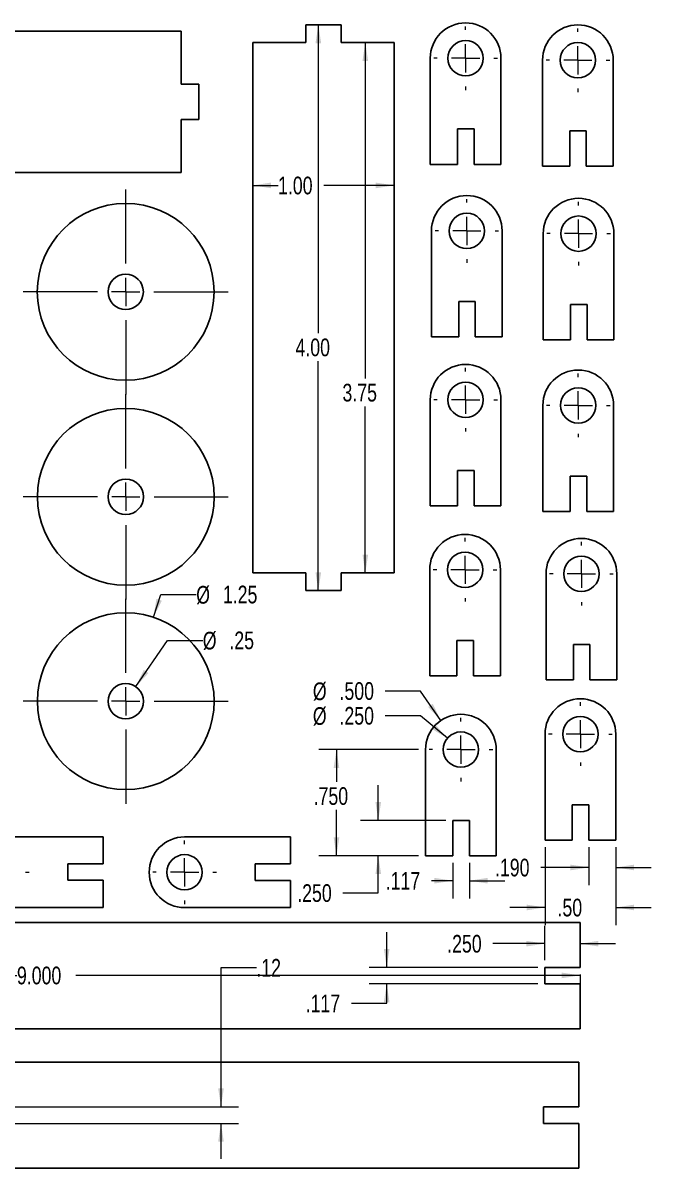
# Paper-space layout 'Sheet1(2)' of a CAD drawing. Header units: inches. Extents: x 0 to 10.1, y 0 to 8.6.
# Drawn here: x 5.68 to 10.12, y 0.22 to 8.32 of the extents above; entities that cross this region are included whole.
import ezdxf

# ---------------------------------------------------------------- set-up
doc = ezdxf.new("R2010")
doc.units = ezdxf.units.IN
doc.header["$MEASUREMENT"] = 0
doc.styles.add('SLDTEXTSTYLE0', font='TXT', dxfattribs={"width": 0.75})
doc.dimstyles.new('SLDDIMSTYLE1', dxfattribs={"dimtxt": 0.125, "dimasz": 0.13, "dimexe": 0, "dimexo": 0.0625, "dimgap": 0.03125, "dimtad": 0, "dimtih": 1, "dimtoh": 1, "dimdec": 3, "dimrnd": 1e-09, "dimzin": 12, "dimdsep": 46, "dimtxsty": 'SLDTEXTSTYLE0', "dimsah": 1, "dimcen": 0.09, "dimadec": 0, "dimazin": 3, "dimtfac": 1, "dimtdec": 3, "dimtmove": 0, "dimatfit": 0, "dimfxl": 1, "dimfrac": 2, "dimtolj": 1, "dimtzin": 12, "dimarcsym": 0})
doc.dimstyles.new('SLDDIMSTYLE2', dxfattribs={"dimtxt": 0.125, "dimasz": 0.13, "dimexe": 0, "dimexo": 0.0625, "dimgap": 0.03125, "dimtad": 0, "dimtih": 1, "dimtoh": 1, "dimdec": 3, "dimrnd": 1e-09, "dimzin": 4, "dimdsep": 46, "dimtxsty": 'SLDTEXTSTYLE0', "dimsah": 1, "dimcen": 0.09, "dimadec": 0, "dimazin": 1, "dimtfac": 1, "dimtdec": 3, "dimtmove": 0, "dimatfit": 0, "dimfxl": 1, "dimfrac": 2, "dimtolj": 1, "dimtzin": 12, "dimarcsym": 0})
doc.dimstyles.new('SLDDIMSTYLE3', dxfattribs={"dimtxt": 0.125, "dimasz": 0.13, "dimexe": 0, "dimexo": 0.0625, "dimgap": 0.03125, "dimtad": 0, "dimtih": 1, "dimtoh": 1, "dimdec": 3, "dimrnd": 1e-09, "dimzin": 4, "dimdsep": 46, "dimtxsty": 'SLDTEXTSTYLE0', "dimsah": 1, "dimcen": 0.09, "dimadec": 0, "dimazin": 1, "dimtfac": 1, "dimtdec": 3, "dimtofl": 0, "dimtmove": 0, "dimatfit": 3, "dimfxl": 1, "dimfrac": 2, "dimtolj": 1, "dimtzin": 12, "dimarcsym": 0})
doc.dimstyles.new('SLDDIMSTYLE4', dxfattribs={"dimtxt": 0.125, "dimasz": 0.13, "dimexe": 0, "dimexo": 0.0625, "dimgap": 0.03125, "dimtad": 0, "dimtih": 1, "dimtoh": 1, "dimdec": 3, "dimrnd": 1e-09, "dimzin": 4, "dimdsep": 46, "dimtxsty": 'SLDTEXTSTYLE0', "dimsah": 1, "dimcen": 0, "dimadec": 0, "dimazin": 1, "dimtfac": 1, "dimtdec": 3, "dimtofl": 0, "dimtmove": 0, "dimatfit": 3, "dimfxl": 1, "dimfrac": 2, "dimtolj": 1, "dimtzin": 12, "dimarcsym": 0})
doc.dimstyles.new('SLDDIMSTYLE5', dxfattribs={"dimtxt": 0.125, "dimasz": 0.13, "dimexe": 0, "dimexo": 0.0625, "dimgap": 0.03125, "dimtad": 0, "dimtih": 1, "dimtoh": 1, "dimrnd": 1e-09, "dimzin": 12, "dimdsep": 46, "dimtxsty": 'SLDTEXTSTYLE0', "dimsah": 1, "dimcen": 0.09, "dimadec": 0, "dimazin": 3, "dimtfac": 1, "dimtmove": 0, "dimatfit": 0, "dimfxl": 1, "dimfrac": 2, "dimtolj": 1, "dimtzin": 12, "dimarcsym": 0})
doc.dimstyles.new('SLDDIMSTYLE6', dxfattribs={"dimtxt": 0.125, "dimasz": 0.13, "dimexe": 0, "dimexo": 0.0625, "dimgap": 0.03125, "dimtad": 0, "dimtih": 1, "dimtoh": 1, "dimrnd": 1e-09, "dimzin": 4, "dimdsep": 46, "dimtxsty": 'SLDTEXTSTYLE0', "dimsah": 1, "dimcen": 0.09, "dimadec": 0, "dimazin": 1, "dimtfac": 1, "dimtmove": 0, "dimatfit": 0, "dimfxl": 1, "dimfrac": 2, "dimtolj": 1, "dimtzin": 12, "dimarcsym": 0})
doc.dimstyles.new('SLDDIMSTYLE7', dxfattribs={"dimtxt": 0.125, "dimasz": 0.13, "dimexe": 0, "dimexo": 0.0625, "dimgap": 0.03125, "dimtad": 0, "dimtih": 1, "dimtoh": 1, "dimrnd": 1e-09, "dimzin": 12, "dimdsep": 46, "dimtxsty": 'SLDTEXTSTYLE0', "dimsah": 1, "dimcen": 0.09, "dimadec": 0, "dimazin": 3, "dimtfac": 1, "dimtofl": 0, "dimtmove": 0, "dimatfit": 3, "dimfxl": 1, "dimfrac": 2, "dimtolj": 1, "dimtzin": 12, "dimarcsym": 0})
doc.dimstyles.new('SLDDIMSTYLE8', dxfattribs={"dimtxt": 0.125, "dimasz": 0.13, "dimexe": 0, "dimexo": 0.0625, "dimgap": 0.03125, "dimtad": 0, "dimtih": 1, "dimtoh": 1, "dimrnd": 1e-09, "dimzin": 4, "dimdsep": 46, "dimtxsty": 'SLDTEXTSTYLE0', "dimsah": 1, "dimcen": 0.09, "dimadec": 0, "dimazin": 1, "dimtfac": 1, "dimtofl": 0, "dimtmove": 0, "dimatfit": 3, "dimfxl": 1, "dimfrac": 2, "dimtolj": 1, "dimtzin": 12, "dimarcsym": 0})
doc.dimstyles.new('SLDDIMSTYLE9', dxfattribs={"dimtxt": 0.125, "dimasz": 0.13, "dimexe": 0, "dimexo": 0.0625, "dimgap": 0.03125, "dimtad": 0, "dimtih": 1, "dimtoh": 1, "dimrnd": 1e-09, "dimzin": 12, "dimdsep": 46, "dimtxsty": 'SLDTEXTSTYLE0', "dimsah": 1, "dimcen": 0, "dimadec": 0, "dimazin": 3, "dimtfac": 1, "dimtofl": 0, "dimtmove": 0, "dimatfit": 3, "dimfxl": 1, "dimfrac": 2, "dimtolj": 1, "dimtzin": 12, "dimarcsym": 0})

# ---------------------------------------------------------------- blocks, each defined once
blk = doc.blocks.new('_D_38')
at = {"color": 7, "linetype": 'Continuous', "lineweight": 0}
for p, q in [((7.3327, 1.636), (7.0827, 1.636)), ((7.0827, 1.636), (7.0827, 0.6526)), ((0.764, 0.6526), (7.2077, 0.6526)), ((0.764, 0.5356), (7.2077, 0.5356)), ((7.0827, 0.5356), (7.0827, 0.2856))]:
    blk.add_line(p, q, dxfattribs=at)
at = {"color": 7, "linetype": 'Continuous', "lineweight": 18}
for points in [[(7.0827, 0.6526), (7.1027, 0.7826), (7.0627, 0.7826)], [(7.0827, 0.5356), (7.0627, 0.4056), (7.1027, 0.4056)]]:
    blk.add_solid(points, dxfattribs=at)
at = {"color": 7, "linetype": 'Continuous', "lineweight": 18, "insert": (7.3327, 1.6979), "char_height": 0.125, "attachment_point": 1, "style": 'SLDTEXTSTYLE0'}
blk.add_mtext('.12', dxfattribs=at)
blk = doc.blocks.new('_D_40')
at = {"color": 7, "linetype": 'Continuous', "lineweight": 0}
for p, q in [((0.6224, 1.5816), (5.6396, 1.5816)), ((9.6224, 1.5816), (6.0552, 1.5816)), ((9.6224, 1.5882), (9.6224, 1.4566))]:
    blk.add_line(p, q, dxfattribs=at)
at = {"color": 7, "linetype": 'Continuous', "lineweight": 18}
for points in [[(0.6224, 1.5816), (0.7524, 1.5616), (0.7524, 1.6016)], [(9.6224, 1.5816), (9.4924, 1.6016), (9.4924, 1.5616)]]:
    blk.add_solid(points, dxfattribs=at)
at = {"color": 7, "linetype": 'Continuous', "lineweight": 18, "insert": (5.6396, 1.6435), "char_height": 0.125, "attachment_point": 1, "style": 'SLDTEXTSTYLE0'}
blk.add_mtext('9.000', dxfattribs=at)
blk = doc.blocks.new('_D_42')
at = {"color": 7, "linetype": 'Continuous', "lineweight": 0}
for p, q in [((9.3724, 1.6882), (9.3724, 1.931)), ((9.3724, 1.806), (9.0056, 1.806)), ((9.6224, 1.806), (9.8724, 1.806))]:
    blk.add_line(p, q, dxfattribs=at)
at = {"color": 7, "linetype": 'Continuous', "lineweight": 18}
for points in [[(9.3724, 1.806), (9.2424, 1.826), (9.2424, 1.786)], [(9.6224, 1.806), (9.7524, 1.786), (9.7524, 1.826)]]:
    blk.add_solid(points, dxfattribs=at)
at = {"color": 7, "linetype": 'Continuous', "lineweight": 18, "insert": (8.6824, 1.8679), "char_height": 0.125, "attachment_point": 1, "style": 'SLDTEXTSTYLE0'}
blk.add_mtext('.250', dxfattribs=at)
blk = doc.blocks.new('_D_43')
at = {"color": 7, "linetype": 'Continuous', "lineweight": 0}
for p, q in [((8.2547, 1.6382), (8.2547, 1.8882)), ((9.3224, 1.6382), (8.1297, 1.6382)), ((9.3224, 1.5212), (8.1297, 1.5212)), ((8.2547, 1.3843), (8.2547, 1.5212)), ((8.0047, 1.3843), (8.2547, 1.3843))]:
    blk.add_line(p, q, dxfattribs=at)
at = {"color": 7, "linetype": 'Continuous', "lineweight": 18}
for points in [[(8.2547, 1.6382), (8.2747, 1.7682), (8.2347, 1.7682)], [(8.2547, 1.5212), (8.2347, 1.3912), (8.2747, 1.3912)]]:
    blk.add_solid(points, dxfattribs=at)
at = {"color": 7, "linetype": 'Continuous', "lineweight": 18, "insert": (7.6814, 1.4462), "char_height": 0.125, "attachment_point": 1, "style": 'SLDTEXTSTYLE0'}
blk.add_mtext('.117', dxfattribs=at)
blk = doc.blocks.new('_D_47')
at = {"color": 7, "linetype": 'Continuous', "lineweight": 0}
for p, q in [((7.3073, 7.167), (7.4864, 7.167)), ((8.3073, 7.167), (7.8096, 7.167))]:
    blk.add_line(p, q, dxfattribs=at)
at = {"color": 7, "linetype": 'Continuous', "lineweight": 18}
for points in [[(7.3073, 7.167), (7.4373, 7.147), (7.4373, 7.187)], [(8.3073, 7.167), (8.1773, 7.187), (8.1773, 7.147)]]:
    blk.add_solid(points, dxfattribs=at)
at = {"color": 7, "linetype": 'Continuous', "lineweight": 18, "insert": (7.4864, 7.2289), "char_height": 0.125, "attachment_point": 1, "style": 'SLDTEXTSTYLE0'}
blk.add_mtext('1.00', dxfattribs=at)
blk = doc.blocks.new('_D_48')
at = {"color": 7, "linetype": 'Continuous', "lineweight": 0}
for p, q in [((7.7711, 8.3022), (7.7711, 6.1216)), ((7.7711, 4.3022), (7.7711, 5.9232))]:
    blk.add_line(p, q, dxfattribs=at)
at = {"color": 7, "linetype": 'Continuous', "lineweight": 18}
for points in [[(7.7711, 8.3022), (7.7511, 8.1722), (7.7911, 8.1722)], [(7.7711, 4.3022), (7.7911, 4.4322), (7.7511, 4.4322)]]:
    blk.add_solid(points, dxfattribs=at)
at = {"color": 7, "linetype": 'Continuous', "lineweight": 18, "insert": (7.6095, 6.0843), "char_height": 0.125, "attachment_point": 1, "style": 'SLDTEXTSTYLE0'}
blk.add_mtext('4.00', dxfattribs=at)
blk = doc.blocks.new('_D_49')
at = {"color": 7, "linetype": 'Continuous', "lineweight": 0}
for p, q in [((8.1034, 8.1772), (8.1034, 5.8016)), ((8.1034, 4.4272), (8.1034, 5.6032))]:
    blk.add_line(p, q, dxfattribs=at)
at = {"color": 7, "linetype": 'Continuous', "lineweight": 18}
for points in [[(8.1034, 8.1772), (8.0834, 8.0472), (8.1234, 8.0472)], [(8.1034, 4.4272), (8.1234, 4.5572), (8.0834, 4.5572)]]:
    blk.add_solid(points, dxfattribs=at)
at = {"color": 7, "linetype": 'Continuous', "lineweight": 18, "insert": (7.9418, 5.7643), "char_height": 0.125, "attachment_point": 1, "style": 'SLDTEXTSTYLE0'}
blk.add_mtext('3.75', dxfattribs=at)
blk = doc.blocks.new('SW_CENTERMARKSYMBOL_17')
at = {"color": 0, "linetype": 'Continuous', "lineweight": 18}
for p, q in [((0, 0.2), (0, 0.225)), ((0, 0), (0, 0.1)), ((-0.2, 0), (-0.225, 0)), ((0, 0), (-0.1, 0)), ((0, 0), (0, -0.1)), ((0, 0), (0.1, 0)), ((0.2, 0), (0.225, 0)), ((0, -0.2), (0, -0.225))]:
    blk.add_line(p, q, dxfattribs=at)
blk = doc.blocks.new('SW_CENTERMARKSYMBOL_19')
at = {"color": 0, "linetype": 'Continuous', "lineweight": 18}
for p, q in [((0, 0.2), (0, 0.225)), ((0, 0), (0, 0.1)), ((-0.2, 0), (-0.225, 0)), ((0, 0), (-0.1, 0)), ((0, 0), (0, -0.1)), ((0, 0), (0.1, 0)), ((0.2, 0), (0.225, 0)), ((0, -0.2), (0, -0.225))]:
    blk.add_line(p, q, dxfattribs=at)
blk = doc.blocks.new('SW_CENTERMARKSYMBOL_21')
at = {"color": 0, "linetype": 'Continuous', "lineweight": 18}
for p, q in [((0, 0.2), (0, 0.225)), ((0, 0), (0, 0.1)), ((-0.2, 0), (-0.225, 0)), ((0, 0), (-0.1, 0)), ((0, 0), (0, -0.1)), ((0, 0), (0.1, 0)), ((0.2, 0), (0.225, 0)), ((0, -0.2), (0, -0.225))]:
    blk.add_line(p, q, dxfattribs=at)
blk = doc.blocks.new('SW_CENTERMARKSYMBOL_22')
at = {"color": 0, "linetype": 'Continuous', "lineweight": 18}
for p, q in [((0, 0.2), (0, 0.225)), ((0, 0), (0, 0.1)), ((-0.2, 0), (-0.225, 0)), ((0, 0), (-0.1, 0)), ((0, 0), (0, -0.1)), ((0, 0), (0.1, 0)), ((0.2, 0), (0.225, 0)), ((0, -0.2), (0, -0.225))]:
    blk.add_line(p, q, dxfattribs=at)
blk = doc.blocks.new('SW_CENTERMARKSYMBOL_25')
at = {"color": 0, "linetype": 'Continuous', "lineweight": 18}
for p, q in [((0, 0.2), (0, 0.725)), ((0, 0), (0, 0.1)), ((-0.2, 0), (-0.725, 0)), ((0, 0), (-0.1, 0)), ((0, 0), (0, -0.1)), ((0, 0), (0.1, 0)), ((0.2, 0), (0.725, 0)), ((0, -0.2), (0, -0.725))]:
    blk.add_line(p, q, dxfattribs=at)
blk = doc.blocks.new('SW_CENTERMARKSYMBOL_26')
at = {"color": 0, "linetype": 'Continuous', "lineweight": 18}
for p, q in [((0, 0.2), (0, 0.225)), ((0, 0), (0, 0.1)), ((-0.2, 0), (-0.225, 0)), ((0, 0), (-0.1, 0)), ((0, 0), (0, -0.1)), ((0, 0), (0.1, 0)), ((0.2, 0), (0.225, 0)), ((0, -0.2), (0, -0.225))]:
    blk.add_line(p, q, dxfattribs=at)
blk = doc.blocks.new('SW_CENTERMARKSYMBOL_27')
at = {"color": 0, "linetype": 'Continuous', "lineweight": 18}
for p, q in [((0, 0.2), (0, 0.225)), ((0, 0), (0, 0.1)), ((-0.2, 0), (-0.225, 0)), ((0, 0), (-0.1, 0)), ((0, 0), (0, -0.1)), ((0, 0), (0.1, 0)), ((0.2, 0), (0.225, 0)), ((0, -0.2), (0, -0.225))]:
    blk.add_line(p, q, dxfattribs=at)
blk = doc.blocks.new('SW_CENTERMARKSYMBOL_28')
at = {"color": 0, "linetype": 'Continuous', "lineweight": 18}
for p, q in [((0, 0.2), (0, 0.225)), ((0, 0), (0, 0.1)), ((-0.2, 0), (-0.225, 0)), ((0, 0), (-0.1, 0)), ((0, 0), (0, -0.1)), ((0, 0), (0.1, 0)), ((0.2, 0), (0.225, 0)), ((0, -0.2), (0, -0.225))]:
    blk.add_line(p, q, dxfattribs=at)
blk = doc.blocks.new('_D_52')
at = {"color": 7, "linetype": 'Continuous', "lineweight": 0}
for p, q in [((9.6844, 2.4872), (9.6844, 2.2196)), ((9.8745, 2.4872), (9.8745, 2.2196)), ((9.6844, 2.3446), (9.3439, 2.3446)), ((9.8745, 2.3446), (10.1245, 2.3446))]:
    blk.add_line(p, q, dxfattribs=at)
at = {"color": 7, "linetype": 'Continuous', "lineweight": 18}
for points in [[(9.6844, 2.3446), (9.5544, 2.3646), (9.5544, 2.3246)], [(9.8745, 2.3446), (10.0045, 2.3246), (10.0045, 2.3646)]]:
    blk.add_solid(points, dxfattribs=at)
at = {"color": 7, "linetype": 'Continuous', "lineweight": 18, "insert": (9.0206, 2.4065), "char_height": 0.125, "attachment_point": 1, "style": 'SLDTEXTSTYLE0'}
blk.add_mtext('.190', dxfattribs=at)
blk = doc.blocks.new('_D_53')
at = {"color": 7, "linetype": 'Continuous', "lineweight": 0}
for p, q in [((9.3745, 2.4872), (9.3745, 1.9368)), ((9.8745, 2.4872), (9.8745, 1.9368)), ((9.3745, 2.0618), (9.1245, 2.0618)), ((9.8745, 2.0618), (10.1245, 2.0618))]:
    blk.add_line(p, q, dxfattribs=at)
at = {"color": 7, "linetype": 'Continuous', "lineweight": 18}
for points in [[(9.3745, 2.0618), (9.2445, 2.0818), (9.2445, 2.0418)], [(9.8745, 2.0618), (10.0045, 2.0418), (10.0045, 2.0818)]]:
    blk.add_solid(points, dxfattribs=at)
at = {"color": 7, "linetype": 'Continuous', "lineweight": 18, "insert": (9.4626, 2.1237), "char_height": 0.125, "attachment_point": 1, "style": 'SLDTEXTSTYLE0'}
blk.add_mtext('.50', dxfattribs=at)
blk = doc.blocks.new('SW_CENTERMARKSYMBOL_29')
at = {"color": 0, "linetype": 'Continuous', "lineweight": 18}
for p, q in [((0, 0.2), (0, 0.225)), ((0, 0), (0, 0.1)), ((-0.2, 0), (-0.225, 0)), ((0, 0), (-0.1, 0)), ((0, 0), (0, -0.1)), ((0, 0), (0.1, 0)), ((0.2, 0), (0.225, 0)), ((0, -0.2), (0, -0.225))]:
    blk.add_line(p, q, dxfattribs=at)
blk = doc.blocks.new('SW_CENTERMARKSYMBOL_30')
at = {"color": 0, "linetype": 'Continuous', "lineweight": 18}
for p, q in [((0, 0.2), (0, 0.225)), ((0, 0), (0, 0.1)), ((-0.2, 0), (-0.225, 0)), ((0, 0), (-0.1, 0)), ((0, 0), (0, -0.1)), ((0, 0), (0.1, 0)), ((0.2, 0), (0.225, 0)), ((0, -0.2), (0, -0.225))]:
    blk.add_line(p, q, dxfattribs=at)
blk = doc.blocks.new('SW_CENTERMARKSYMBOL_31')
at = {"color": 0, "linetype": 'Continuous', "lineweight": 18}
for p, q in [((0, 0.2), (0, 0.225)), ((0, 0), (0, 0.1)), ((-0.2, 0), (-0.225, 0)), ((0, 0), (-0.1, 0)), ((0, 0), (0, -0.1)), ((0, 0), (0.1, 0)), ((0.2, 0), (0.225, 0)), ((0, -0.2), (0, -0.225))]:
    blk.add_line(p, q, dxfattribs=at)
blk = doc.blocks.new('_D_54')
at = {"color": 7, "linetype": 'Continuous', "lineweight": 0}
for p, q in [((8.1951, 2.6777), (8.1951, 2.9277)), ((8.6723, 2.6777), (8.0701, 2.6777)), ((8.4793, 2.4277), (8.0701, 2.4277)), ((8.1951, 2.1643), (8.1951, 2.4277)), ((7.9451, 2.1643), (8.1951, 2.1643))]:
    blk.add_line(p, q, dxfattribs=at)
at = {"color": 7, "linetype": 'Continuous', "lineweight": 18}
for points in [[(8.1951, 2.6777), (8.2151, 2.8077), (8.1751, 2.8077)], [(8.1951, 2.4277), (8.1751, 2.2977), (8.2151, 2.2977)]]:
    blk.add_solid(points, dxfattribs=at)
at = {"color": 7, "linetype": 'Continuous', "lineweight": 18, "insert": (7.6219, 2.2262), "char_height": 0.125, "attachment_point": 1, "style": 'SLDTEXTSTYLE0'}
blk.add_mtext('.250', dxfattribs=at)
blk = doc.blocks.new('_D_55')
at = {"color": 7, "linetype": 'Continuous', "lineweight": 0}
for p, q in [((8.7223, 2.3777), (8.7223, 2.1261)), ((8.8393, 2.3777), (8.8393, 2.1261)), ((8.7223, 2.2511), (8.5707, 2.2511)), ((8.8393, 2.2511), (9.0893, 2.2511))]:
    blk.add_line(p, q, dxfattribs=at)
at = {"color": 7, "linetype": 'Continuous', "lineweight": 18}
for points in [[(8.7223, 2.2511), (8.5923, 2.2711), (8.5923, 2.2311)], [(8.8393, 2.2511), (8.9693, 2.2311), (8.9693, 2.2711)]]:
    blk.add_solid(points, dxfattribs=at)
at = {"color": 7, "linetype": 'Continuous', "lineweight": 18, "insert": (8.2475, 2.313), "char_height": 0.125, "attachment_point": 1, "style": 'SLDTEXTSTYLE0'}
blk.add_mtext('.117', dxfattribs=at)
blk = doc.blocks.new('_D_56')
at = {"color": 7, "linetype": 'Continuous', "lineweight": 0}
for p, q in [((8.4793, 3.1777), (7.7744, 3.1777)), ((7.8994, 3.1777), (7.8994, 2.9494)), ((7.8994, 2.4277), (7.8994, 2.751)), ((8.4793, 2.4277), (7.7744, 2.4277))]:
    blk.add_line(p, q, dxfattribs=at)
at = {"color": 7, "linetype": 'Continuous', "lineweight": 18}
for points in [[(7.8994, 3.1777), (7.8794, 3.0477), (7.9194, 3.0477)], [(7.8994, 2.4277), (7.9194, 2.5577), (7.8794, 2.5577)]]:
    blk.add_solid(points, dxfattribs=at)
at = {"color": 7, "linetype": 'Continuous', "lineweight": 18, "insert": (7.7378, 2.9121), "char_height": 0.125, "attachment_point": 1, "style": 'SLDTEXTSTYLE0'}
blk.add_mtext('.750', dxfattribs=at)
blk = doc.blocks.new('_D_57')
at = {"color": 7, "linetype": 'Continuous', "lineweight": 0}
for p, q in [((8.494, 3.4168), (8.244, 3.4168)), ((8.6835, 3.258), (8.494, 3.4168))]:
    blk.add_line(p, q, dxfattribs=at)
at = {"color": 7, "linetype": 'Continuous', "lineweight": 18}
blk.add_solid([(8.6835, 3.258), (8.5968, 3.3568), (8.5711, 3.3262)], dxfattribs=at)
at = {"color": 7, "linetype": 'Continuous', "lineweight": 18, "char_height": 0.125, "attachment_point": 1, "style": 'SLDTEXTSTYLE0'}
for s, insert in [('%%c', (7.7323, 3.4778)), ('.250', (7.9208, 3.4797))]:
    blk.add_mtext(s, dxfattribs=dict(at, insert=insert))
blk = doc.blocks.new('_D_58')
at = {"color": 7, "linetype": 'Continuous', "lineweight": 0}
for p, q in [((8.494, 3.5918), (8.244, 3.5918)), ((8.6375, 3.3836), (8.494, 3.5918))]:
    blk.add_line(p, q, dxfattribs=at)
at = {"color": 7, "linetype": 'Continuous', "lineweight": 18}
blk.add_solid([(8.6375, 3.3836), (8.5802, 3.502), (8.5473, 3.4793)], dxfattribs=at)
at = {"color": 7, "linetype": 'Continuous', "lineweight": 18, "char_height": 0.125, "attachment_point": 1, "style": 'SLDTEXTSTYLE0'}
for s, insert in [('%%c', (7.7323, 3.6528)), ('.500', (7.9208, 3.6547))]:
    blk.add_mtext(s, dxfattribs=dict(at, insert=insert))
blk = doc.blocks.new('SW_CENTERMARKSYMBOL_32')
at = {"color": 0, "linetype": 'Continuous', "lineweight": 18}
for p, q in [((0, 0.2), (0, 0.225)), ((0, 0), (0, 0.1)), ((-0.2, 0), (-0.225, 0)), ((0, 0), (-0.1, 0)), ((0, 0), (0, -0.1)), ((0, 0), (0.1, 0)), ((0.2, 0), (0.225, 0)), ((0, -0.2), (0, -0.225))]:
    blk.add_line(p, q, dxfattribs=at)
blk = doc.blocks.new('SW_CENTERMARKSYMBOL_33')
at = {"color": 0, "linetype": 'Continuous', "lineweight": 18}
for p, q in [((0, 0.2), (0, 0.225)), ((0, 0), (0, 0.1)), ((-0.2, 0), (-0.225, 0)), ((0, 0), (-0.1, 0)), ((0, 0), (0, -0.1)), ((0, 0), (0.1, 0)), ((0.2, 0), (0.225, 0)), ((0, -0.2), (0, -0.225))]:
    blk.add_line(p, q, dxfattribs=at)
blk = doc.blocks.new('SW_CENTERMARKSYMBOL_36')
at = {"color": 0, "linetype": 'Continuous', "lineweight": 18}
for p, q in [((0, 0.2), (0, 0.725)), ((0, 0), (0, 0.1)), ((-0.2, 0), (-0.725, 0)), ((0, 0), (-0.1, 0)), ((0, 0), (0, -0.1)), ((0, 0), (0.1, 0)), ((0.2, 0), (0.725, 0)), ((0, -0.2), (0, -0.725))]:
    blk.add_line(p, q, dxfattribs=at)
blk = doc.blocks.new('_D_59')
at = {"color": 7, "linetype": 'Continuous', "lineweight": 0}
for p, q in [((6.6046, 4.1135), (6.6575, 4.2741)), ((6.6575, 4.2741), (6.9075, 4.2741))]:
    blk.add_line(p, q, dxfattribs=at)
at = {"color": 7, "linetype": 'Continuous', "lineweight": 18}
blk.add_solid([(6.6046, 4.1135), (6.6643, 4.2307), (6.6263, 4.2433)], dxfattribs=at)
at = {"color": 7, "linetype": 'Continuous', "lineweight": 18, "char_height": 0.125, "attachment_point": 1, "style": 'SLDTEXTSTYLE0'}
for s, insert in [('%%c', (6.9075, 4.3351)), ('1.25', (7.096, 4.337))]:
    blk.add_mtext(s, dxfattribs=dict(at, insert=insert))
blk = doc.blocks.new('_D_60')
at = {"color": 7, "linetype": 'Continuous', "lineweight": 0}
for p, q in [((6.4798, 3.623), (6.7037, 3.9499)), ((6.7037, 3.9499), (6.9537, 3.9499))]:
    blk.add_line(p, q, dxfattribs=at)
at = {"color": 7, "linetype": 'Continuous', "lineweight": 18}
blk.add_solid([(6.4798, 3.623), (6.5698, 3.719), (6.5368, 3.7416)], dxfattribs=at)
at = {"color": 7, "linetype": 'Continuous', "lineweight": 18, "char_height": 0.125, "attachment_point": 1, "style": 'SLDTEXTSTYLE0'}
for s, insert in [('%%c', (6.9537, 4.0109)), ('.25', (7.1422, 4.0128))]:
    blk.add_mtext(s, dxfattribs=dict(at, insert=insert))
blk = doc.blocks.new('SW_CENTERMARKSYMBOL_39')
at = {"color": 0, "linetype": 'Continuous', "lineweight": 18}
for p, q in [((0, 0.2), (0, 0.725)), ((0, 0), (0, 0.1)), ((-0.2, 0), (-0.725, 0)), ((0, 0), (-0.1, 0)), ((0, 0), (0, -0.1)), ((0, 0), (0.1, 0)), ((0.2, 0), (0.725, 0)), ((0, -0.2), (0, -0.725))]:
    blk.add_line(p, q, dxfattribs=at)

psp = doc.layouts.new('Sheet1(2)')

# ---------------------------------------------------------------- linework, layer by layer
at = {"color": 7, "linetype": 'Continuous', "lineweight": 25}
for p, q in [((7.6828, 8.1772), (7.6828, 8.3022)), ((7.6828, 8.3022), (7.9328, 8.3022)), ((7.9328, 8.3022), (7.9328, 8.1772)), ((6.8001, 8.2576), (3.0501, 8.2576)), ((6.8001, 7.8821), (6.8001, 8.2576)), ((7.3073, 8.1772), (7.6828, 8.1772)), ((7.3073, 4.4272), (7.3073, 8.1772)), ((7.9328, 8.1772), (8.3073, 8.1772)), ((8.3073, 8.1772), (8.3073, 4.4272)), ((8.5625, 8.0659), (8.5625, 7.3159)), ((9.0625, 7.3159), (9.0625, 8.0659)), ((9.3565, 8.0523), (9.3565, 7.3023)), ((9.8565, 7.3023), (9.8565, 8.0523)), ((6.9251, 7.8821), (6.8001, 7.8821)), ((6.9251, 7.6321), (6.9251, 7.8821)), ((6.8001, 7.6321), (6.9251, 7.6321)), ((6.8001, 7.2576), (6.8001, 7.6321)), ((8.8725, 7.5659), (8.7555, 7.5659)), ((8.7555, 7.5659), (8.7555, 7.3159)), ((8.8725, 7.3159), (8.8725, 7.5659)), ((9.6664, 7.5523), (9.5494, 7.5523)), ((9.5494, 7.5523), (9.5494, 7.3023)), ((9.6664, 7.3023), (9.6664, 7.5523)), ((8.5625, 7.3159), (8.7555, 7.3159)), ((8.8725, 7.3159), (9.0625, 7.3159)), ((9.3565, 7.3023), (9.5494, 7.3023)), ((9.6664, 7.3023), (9.8565, 7.3023)), ((3.0501, 7.2576), (6.8001, 7.2576)), ((8.5713, 6.8453), (8.5713, 6.0953)), ((9.0713, 6.0953), (9.0713, 6.8453)), ((9.3612, 6.8258), (9.3612, 6.0758)), ((9.8612, 6.0758), (9.8612, 6.8258)), ((8.8813, 6.3453), (8.7643, 6.3453)), ((8.7643, 6.3453), (8.7643, 6.0953)), ((8.8813, 6.0953), (8.8813, 6.3453)), ((9.6712, 6.3258), (9.5542, 6.3258)), ((9.5542, 6.3258), (9.5542, 6.0758)), ((9.6712, 6.0758), (9.6712, 6.3258)), ((8.5713, 6.0953), (8.7643, 6.0953)), ((8.8813, 6.0953), (9.0713, 6.0953)), ((9.3612, 6.0758), (9.5542, 6.0758)), ((9.6712, 6.0758), (9.8612, 6.0758)), ((8.5625, 5.6512), (8.5625, 4.9012)), ((9.0625, 4.9012), (9.0625, 5.6512)), ((9.3591, 5.6116), (9.3591, 4.8616)), ((9.8591, 4.8616), (9.8591, 5.6116)), ((8.8724, 5.1512), (8.7554, 5.1512)), ((8.7554, 5.1512), (8.7554, 4.9012)), ((8.8724, 4.9012), (8.8724, 5.1512)), ((9.669, 5.1116), (9.552, 5.1116)), ((9.552, 5.1116), (9.552, 4.8616)), ((9.669, 4.8616), (9.669, 5.1116)), ((8.5625, 4.9012), (8.7554, 4.9012)), ((8.8724, 4.9012), (9.0625, 4.9012)), ((9.3591, 4.8616), (9.552, 4.8616)), ((9.669, 4.8616), (9.8591, 4.8616)), ((7.6828, 4.4272), (7.3073, 4.4272)), ((7.6828, 4.3022), (7.6828, 4.4272)), ((7.9328, 4.4272), (7.9328, 4.3022)), ((8.3073, 4.4272), (7.9328, 4.4272)), ((8.5587, 4.4491), (8.5587, 3.6991)), ((9.0587, 3.6991), (9.0587, 4.4491)), ((9.3817, 4.4208), (9.3817, 3.6708)), ((9.8817, 3.6708), (9.8817, 4.4208)), ((7.9328, 4.3022), (7.6828, 4.3022)), ((8.8687, 3.9491), (8.7517, 3.9491)), ((8.7517, 3.9491), (8.7517, 3.6991)), ((8.8687, 3.6991), (8.8687, 3.9491)), ((9.6916, 3.9208), (9.5746, 3.9208)), ((9.5746, 3.9208), (9.5746, 3.6708)), ((9.6916, 3.6708), (9.6916, 3.9208)), ((8.5587, 3.6991), (8.7517, 3.6991)), ((8.8687, 3.6991), (9.0587, 3.6991)), ((9.3817, 3.6708), (9.5746, 3.6708)), ((9.6916, 3.6708), (9.8817, 3.6708)), ((9.3745, 3.2872), (9.3745, 2.5372)), ((9.8745, 2.5372), (9.8745, 3.2872)), ((8.5293, 3.1777), (8.5293, 2.4277)), ((9.0293, 2.4277), (9.0293, 3.1777)), ((9.6844, 2.7872), (9.5674, 2.7872)), ((9.5674, 2.7872), (9.5674, 2.5372)), ((9.6844, 2.5372), (9.6844, 2.7872)), ((8.8393, 2.6777), (8.7223, 2.6777)), ((8.7223, 2.6777), (8.7223, 2.4277)), ((8.8393, 2.4277), (8.8393, 2.6777)), ((6.2506, 2.5609), (5.5006, 2.5609)), ((6.2506, 2.3708), (6.2506, 2.5609)), ((7.5751, 2.5605), (6.8251, 2.5605)), ((7.5751, 2.3705), (7.5751, 2.5605)), ((9.3745, 2.5372), (9.5674, 2.5372)), ((9.6844, 2.5372), (9.8745, 2.5372)), ((6.2506, 2.3708), (6.0006, 2.3708)), ((6.0006, 2.3708), (6.0006, 2.2538)), ((7.5751, 2.3705), (7.3251, 2.3705)), ((7.3251, 2.3705), (7.3251, 2.2535)), ((8.5293, 2.4277), (8.7223, 2.4277)), ((8.8393, 2.4277), (9.0293, 2.4277)), ((6.0006, 2.2538), (6.2506, 2.2538)), ((6.2506, 2.0609), (6.2506, 2.2538)), ((7.3251, 2.2535), (7.5751, 2.2535)), ((7.5751, 2.0605), (7.5751, 2.2535)), ((5.5006, 2.0609), (6.2506, 2.0609)), ((6.8251, 2.0605), (7.5751, 2.0605)), ((9.6224, 1.9547), (0.6224, 1.9547)), ((9.6224, 1.6382), (9.6224, 1.9547)), ((9.6224, 1.6382), (9.3724, 1.6382)), ((9.3724, 1.6382), (9.3724, 1.5212)), ((9.3724, 1.5212), (9.6224, 1.5212)), ((9.6224, 1.2047), (9.6224, 1.5212)), ((0.6224, 1.2047), (9.6224, 1.2047)), ((9.614, 0.9691), (0.614, 0.9691)), ((9.614, 0.6526), (9.614, 0.9691)), ((9.614, 0.6526), (9.364, 0.6526)), ((9.364, 0.6526), (9.364, 0.5356)), ((9.364, 0.5356), (9.614, 0.5356)), ((9.614, 0.2191), (9.614, 0.5356)), ((0.614, 0.2191), (9.614, 0.2191))]:
    psp.add_line(p, q, dxfattribs=at)
for centre, radius in [((8.8125, 8.0659), 0.125), ((9.6065, 8.0523), 0.125), ((6.4087, 6.4142), 0.625), ((8.8213, 6.8453), 0.125), ((9.6112, 6.8258), 0.125), ((6.4087, 6.4142), 0.125), ((8.8125, 5.6512), 0.125), ((9.6091, 5.6116), 0.125), ((6.4096, 4.9653), 0.625), ((6.4096, 4.9653), 0.125), ((8.8087, 4.4491), 0.125), ((9.6317, 4.4208), 0.125), ((6.4092, 3.5199), 0.625), ((6.4092, 3.5199), 0.125), ((9.6245, 3.2872), 0.125), ((8.7793, 3.1777), 0.125), ((6.8251, 2.3105), 0.125)]:
    psp.add_circle(centre, radius, dxfattribs=at)
for centre, start, end in [((8.8125, 8.0659), 90, 180), ((8.8125, 8.0659), 0, 90), ((9.6065, 8.0523), 90, 180), ((9.6065, 8.0523), 0, 90), ((8.8213, 6.8453), 90, 180), ((8.8213, 6.8453), 0, 90), ((9.6112, 6.8258), 90, 180), ((9.6112, 6.8258), 0, 90), ((8.8125, 5.6512), 90, 180), ((8.8125, 5.6512), 0, 90), ((9.6091, 5.6116), 90, 180), ((9.6091, 5.6116), 0, 90), ((8.8087, 4.4491), 90, 180), ((8.8087, 4.4491), 0, 90), ((9.6317, 4.4208), 90, 180), ((9.6317, 4.4208), 0, 90), ((9.6245, 3.2872), 90, 180), ((9.6245, 3.2872), 0, 90), ((8.7793, 3.1777), 90, 180), ((8.7793, 3.1777), 0, 90), ((6.8251, 2.3105), 90, 180), ((6.8251, 2.3105), 180, 270)]:
    psp.add_arc(centre, 0.25, start, end, dxfattribs=at)

# ---------------------------------------------------------------- block references
at = {"color": 7, "linetype": 'Continuous', "lineweight": 0}
for name, p in [('SW_CENTERMARKSYMBOL_21', (8.8125, 8.0659)), ('SW_CENTERMARKSYMBOL_26', (9.6065, 8.0523)), ('SW_CENTERMARKSYMBOL_25', (6.4087, 6.4142)), ('SW_CENTERMARKSYMBOL_28', (8.8213, 6.8453)), ('SW_CENTERMARKSYMBOL_22', (9.6112, 6.8258)), ('SW_CENTERMARKSYMBOL_27', (8.8125, 5.6512)), ('SW_CENTERMARKSYMBOL_30', (9.6091, 5.6116)), ('SW_CENTERMARKSYMBOL_36', (6.4096, 4.9653)), ('SW_CENTERMARKSYMBOL_19', (8.8087, 4.4491)), ('SW_CENTERMARKSYMBOL_33', (9.6317, 4.4208)), ('SW_CENTERMARKSYMBOL_39', (6.4092, 3.5199)), ('SW_CENTERMARKSYMBOL_29', (9.6245, 3.2872)), ('SW_CENTERMARKSYMBOL_32', (8.7793, 3.1777)), ('SW_CENTERMARKSYMBOL_31', (5.5006, 2.3109)), ('SW_CENTERMARKSYMBOL_17', (6.8251, 2.3105))]:
    psp.add_blockref(name, p, dxfattribs=at)

# ---------------------------------------------------------------- dimensions: what is measured, and where the dimension line sits
at = {"color": 7, "linetype": 'Continuous', "lineweight": 18}
for base, p1, p2, dimstyle, picture, middle in [((7.7711, 4.3022), (7.6828, 8.3022), (7.6828, 4.3022), 'SLDDIMSTYLE8', '_D_48', (7.7711, 6.0224)), ((8.1034, 4.4272), (7.9328, 8.1772), (7.9328, 4.4272), 'SLDDIMSTYLE7', '_D_49', (8.1034, 5.7024)), ((7.8994, 2.4277), (8.5293, 3.1777), (8.5293, 2.4277), 'SLDDIMSTYLE3', '_D_56', (7.8994, 2.8502)), ((8.1951, 2.4277), (8.7223, 2.6777), (8.5293, 2.4277), 'SLDDIMSTYLE2', '_D_54', (8.1951, 2.1643)), ((8.2547, 1.5212), (9.3724, 1.6382), (9.3724, 1.5212), 'SLDDIMSTYLE1', '_D_43', (8.2547, 1.3843)), ((7.0827, 0.5356), (0.714, 0.6526), (0.714, 0.5356), 'SLDDIMSTYLE5', '_D_38', (7.0827, 1.636))]:
    dim = psp.add_linear_dim(base=base, p1=p1, p2=p2, angle=90, dimstyle=dimstyle, dxfattribs=at)
    dim.commit()
    dim.dimension.update_dxf_attribs({"geometry": picture, "text_midpoint": middle, "dimtype": 160})
for base, p1, p2, dimstyle, picture, middle in [((7.3073, 7.167), (8.3073, 8.1772), (7.3073, 8.1772), 'SLDDIMSTYLE8', '_D_47', (7.648, 7.167)), ((9.8745, 2.3446), (9.6844, 2.5372), (9.8745, 2.5372), 'SLDDIMSTYLE2', '_D_52', (9.1823, 2.3446)), ((9.8745, 2.0618), (9.3745, 2.5372), (9.8745, 2.5372), 'SLDDIMSTYLE6', '_D_53', (9.5781, 2.0618)), ((8.7223, 2.2511), (8.8393, 2.4277), (8.7223, 2.4277), 'SLDDIMSTYLE1', '_D_55', (8.4091, 2.2511)), ((0.6224, 1.5816), (9.6224, 1.6382), (0.6224, 1.9547), 'SLDDIMSTYLE3', '_D_40', (5.8474, 1.5816)), ((9.3724, 1.806), (9.6224, 1.9547), (9.3724, 1.6382), 'SLDDIMSTYLE2', '_D_42', (8.844, 1.806))]:
    dim = psp.add_linear_dim(base=base, p1=p1, p2=p2, dimstyle=dimstyle, dxfattribs=at)
    dim.commit()
    dim.dimension.update_dxf_attribs({"geometry": picture, "text_midpoint": middle, "dimtype": 160})
for p1, p2, dimstyle, picture, middle in [((6.2138, 2.9262), (6.6046, 4.1135), 'SLDDIMSTYLE9', '_D_59', (7.1634, 4.2741)), ((6.3386, 3.4167), (6.4798, 3.623), 'SLDDIMSTYLE9', '_D_60', (7.1634, 3.9499)), ((8.9212, 2.9718), (8.6375, 3.3836), 'SLDDIMSTYLE4', '_D_58', (7.9882, 3.5918)), ((8.8751, 3.0974), (8.6835, 3.258), 'SLDDIMSTYLE4', '_D_57', (7.9882, 3.4168))]:
    dim = psp.add_diameter_dim_2p(p1=p1, p2=p2, dimstyle=dimstyle, dxfattribs=at)
    dim.commit()
    dim.dimension.update_dxf_attribs({"geometry": picture, "text_midpoint": middle, "dimtype": 163})

doc.saveas('drawing.dxf')
